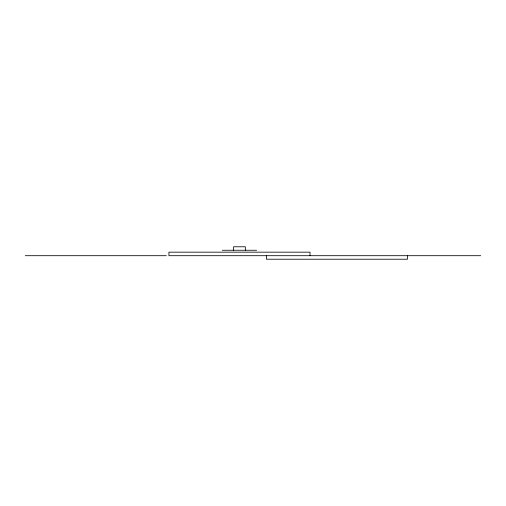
<?xml version="1.0" encoding="UTF-8"?>
<svg xmlns="http://www.w3.org/2000/svg" width="506" height="506" viewBox="0 0 506 506"><rect width="100%" height="100%" fill="white"/><g stroke="black" fill="none" stroke-linecap="round" stroke-linejoin="round"><path stroke-width="0.76" d="M222.311 250.261L256.637 250.261M25.3 255.694L166.366 255.694M480.7 255.694L168.941 255.694L168.941 252.165L310.007 252.165L310.007 255.694M407.526 255.694L407.526 259.217L266.46 259.217L266.46 255.694M245.353 250.261L245.353 246.783L233.595 246.783L233.595 250.261"/></g></svg>
